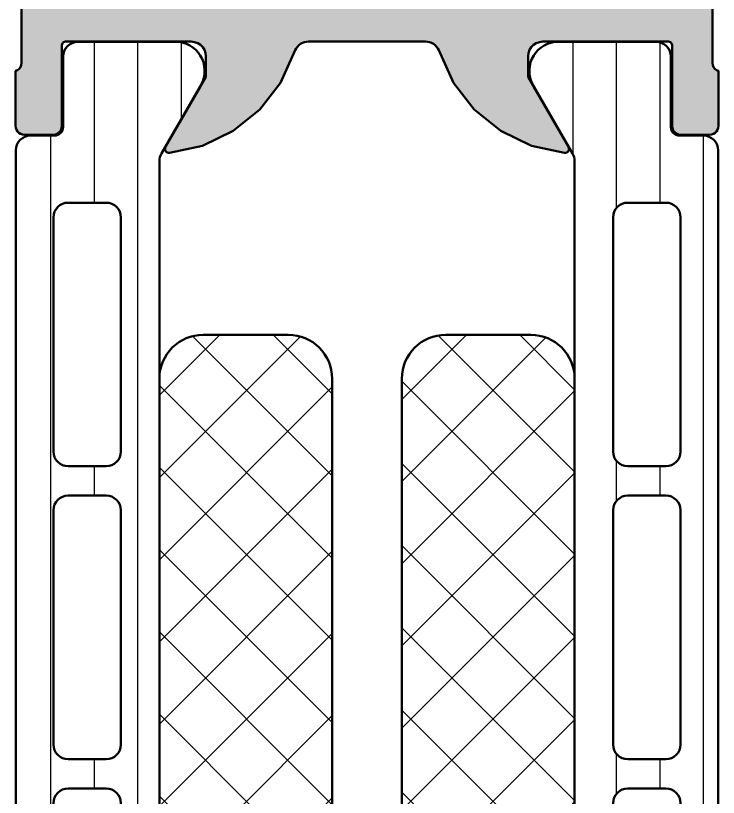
# Model space of a CAD drawing. Extents: x 0 to 84, y 0.1 to 89.9.
# Drawn here: x 30 to 54, y 26.79 to 53.49 of the extents above; entities that cross this region are included whole.
import ezdxf

# ---------------------------------------------------------------- set-up
doc = ezdxf.new("R2010")
doc.units = 0
for name, color, linetype, lineweight in [('0S-Alu contour', 7, 'Continuous', 50), ('0S-Alu hatch', 252, 'Continuous', 25), ('0S-Plastic contour', 254, 'Continuous', 50), ('0S-Plastic hatch', 253, 'Continuous', 25), ('0S-PT contour', 91, 'Continuous', 50), ('0S-PT hatch', 103, 'Continuous', 25)]:
    doc.layers.add(name, color=color, linetype=linetype, lineweight=lineweight)
pattern_1 = [(90, (0, 0), (-1.4859, 0), [])]
pattern_2 = [(135, (0, 0), (-1.403165018917055, -1.403165018917055), []), (225, (0, 0), (1.403165018917055, -1.403165018917055), [])]

# ---------------------------------------------------------------- blocks, each defined once
blk = doc.blocks.new('430150__630371EA_F6FB_48AD_B1C3_2FB267470FD0_')
at = {"layer": '0S-Alu hatch'}
h = blk.add_hatch(color=256, dxfattribs=at)
edge = h.paths.add_edge_path()
edge.add_line((29.99999537859412, 89.89996654209757), (29.99999537859412, 86.49996654677956))
edge.add_line((29.99999537859412, 86.49996654677956), (31.09999537859403, 85.39996654677965))
edge.add_line((31.09999537859403, 85.39996654677965), (31.69999537859394, 85.39996654677965))
edge.add_line((31.69999537859394, 85.39996654677965), (31.69999537859394, 86.89996654677965))
edge.add_ellipse((32.69999537859393, 86.89996654677967), major_axis=(-0.9999999999999857, 0), ratio=1, start_angle=269.9999999999992, end_angle=360, ccw=False)
edge.add_line((32.69999537859394, 87.89996654677965), (33.99999537859367, 87.89996654677965))
edge.add_ellipse((33.9999953785939, 86.89996654677942), major_axis=(-1.000000000000227, 0), ratio=1, start_angle=180, end_angle=270.000000000013, ccw=False)
edge.add_line((34.99999537859412, 86.89996654677942), (34.99999537859412, 80.89996654677967))
edge.add_ellipse((34.47499537859414, 80.39996654677965), major_axis=(-0.7249999999999835, 0), ratio=1, start_angle=136.3971810272953, end_angle=223.6028189727049, ccw=False)
edge.add_line((34.99999537859412, 79.89996654677965), (34.99999537859412, 72.89996654677965))
edge.add_ellipse((33.99999537859414, 72.89996654677962), major_axis=(-0.9999999999999857, 0), ratio=1, start_angle=89.9999999999992, end_angle=180, ccw=False)
edge.add_line((33.99999537859412, 71.89996654677965), (32.69999537859394, 71.8999665467792))
edge.add_ellipse((32.69999537859414, 72.8999665467794), major_axis=(-1.000000000000198, 0), ratio=1, start_angle=0, end_angle=89.99999999998857, ccw=False)
edge.add_line((31.69999537859394, 72.8999665467794), (31.69999537859394, 75.39996654677965))
edge.add_line((31.69999537859394, 75.39996654677965), (31.19999537859394, 75.39996654677965))
edge.add_arc((31.19999537859396, 74.39996654677964), 1.000000000000014, 90.00000000000081, 180)
edge.add_line((30.19999537859394, 74.39996654677964), (30.19999179956062, 51.87352833056126))
edge.add_line((30.19999179956062, 51.87352833056126), (30.19201551743481, 51.80140653053726))
edge.add_line((30.19201551743481, 51.80140653053726), (30.1657062947579, 51.73378257090038))
edge.add_line((30.1657062947579, 51.73378257090038), (30.12284464091001, 51.67523298725871))
edge.add_line((30.12284464091001, 51.67523298725871), (30.06633127165038, 51.62972019554157))
edge.add_line((30.06633127165038, 51.62972019554157), (29.99999079956069, 51.6003243305598))
edge.add_line((29.99999079956069, 51.6003243305598), (29.99999079956069, 49.72031333055187))
edge.add_line((29.99999079956069, 49.72031333055187), (30.00751242590604, 49.6535570503646))
edge.add_line((30.00751242590604, 49.6535570503646), (30.02970013918957, 49.59014820881531))
edge.add_line((30.02970013918957, 49.59014820881531), (30.06544135482001, 49.53326638999268))
edge.add_line((30.06544135482001, 49.53326638999268), (30.11294385900328, 49.48576388581009))
edge.add_line((30.11294385900328, 49.48576388581009), (30.1698256778248, 49.45002267018054))
edge.add_line((30.1698256778248, 49.45002267018054), (30.23323451937538, 49.42783495689615))
edge.add_line((30.23323451937538, 49.42783495689615), (30.29999079956189, 49.4203133305508))
edge.add_line((30.29999079956189, 49.4203133305508), (31.27996511860488, 49.42031333055124))
edge.add_line((31.27996511860488, 49.42031333055124), (31.35761083213353, 49.43053558266398))
edge.add_line((31.35761083213353, 49.43053558266398), (31.42996511860337, 49.4605057094153))
edge.add_line((31.42996511860337, 49.4605057094153), (31.49209715295912, 49.50818129619495))
edge.add_line((31.49209715295912, 49.50818129619495), (31.5397727397385, 49.57031333055065))
edge.add_line((31.5397727397385, 49.57031333055065), (31.56974286648984, 49.64266761702114))
edge.add_line((31.56974286648984, 49.64266761702114), (31.57996511860347, 49.72031333055189))
edge.add_line((31.57996511860347, 49.72031333055189), (31.57996511860347, 52.48031133055143))
edge.add_line((31.57996511860347, 52.48031133055143), (31.58405480474744, 52.51136786317498))
edge.add_line((31.58405480474744, 52.51136786317498), (31.5960424201503, 52.54030798806057))
edge.add_line((31.5960424201503, 52.54030798806057), (31.61511118733279, 52.56515986665167))
edge.add_line((31.61511118733279, 52.56515986665167), (31.63996185377143, 52.58423021350186))
edge.add_line((31.63996185377143, 52.58423021350186), (31.66890121660709, 52.5962196684544))
edge.add_line((31.66890121660709, 52.5962196684544), (31.69995748920984, 52.60031132869368))
edge.add_line((31.69995748920984, 52.60031132869368), (35.99997554211066, 52.60031133055085))
edge.add_line((35.99997554211066, 52.60031133055085), (36.1112391192969, 52.58778095399099))
edge.add_line((36.1112391192969, 52.58778095399099), (36.21692425097946, 52.55080465230534))
edge.add_line((36.21692425097946, 52.55080465230534), (36.31173072560499, 52.49123682278185))
edge.add_line((36.31173072560499, 52.49123682278185), (36.39090390679235, 52.41206484967263))
edge.add_line((36.39090390679235, 52.41206484967263), (36.45047318294087, 52.31725928399271))
edge.add_line((36.45047318294087, 52.31725928399271), (36.4874510972511, 52.21157471653564))
edge.add_line((36.4874510972511, 52.21157471653564), (36.49998317155791, 52.10031133056176))
edge.add_line((36.49998317155791, 52.10031133056176), (36.4999831715586, 51.40031438230798))
edge.add_line((36.4999831715586, 51.40031438230798), (35.11173854265212, 48.99578862547342))
edge.add_line((35.11173854265212, 48.99578862547342), (35.10140937816641, 48.96108942167742))
edge.add_line((35.10140937816641, 48.96108942167742), (35.1003884582492, 48.92489986371526))
edge.add_line((35.1003884582492, 48.92489986371526), (35.10874499918782, 48.88967352972245))
edge.add_line((35.10874499918782, 48.88967352972245), (35.12591244456916, 48.85779869322153))
edge.add_line((35.12591244456916, 48.85779869322153), (35.15072687664724, 48.83143640304057))
edge.add_line((35.15072687664724, 48.83143640304057), (35.18150592759684, 48.81237396862785))
edge.add_line((35.18150592759684, 48.81237396862785), (35.21616284060292, 48.80190378411665))
edge.add_line((35.21616284060292, 48.80190378411665), (35.25234794773401, 48.80073570663749))
edge.add_line((35.25234794773401, 48.80073570663749), (36.3859194216295, 49.04777011143082))
edge.add_line((36.3859194216295, 49.04777011143082), (37.4320412779564, 49.54940677805129))
edge.add_line((37.4320412779564, 49.54940677805129), (38.33438988565286, 50.27863738202253))
edge.add_line((38.33438988565286, 50.27863738202253), (39.04438242450805, 51.19619984766256))
edge.add_line((39.04438242450805, 51.19619984766256), (39.54840149578887, 52.3069236790598))
edge.add_ellipse((40.0037167360062, 52.10031285643466), major_axis=(-0.5000000000000082, 0), ratio=1, start_angle=270.00000000000733, end_angle=335.59262516111136, ccw=False)
edge.add_line((40.00371673600613, 52.60031285643467), (43.99627469646264, 52.60031285643512))
edge.add_ellipse((43.99627469646269, 52.10031285643513), major_axis=(-0.4999999999999929, 0), ratio=1, start_angle=204.4073748383664, end_angle=270.0000000000057, ccw=False)
edge.add_line((44.45158993668189, 52.30692367905611), (44.95560900794862, 51.19619984766298))
edge.add_line((44.95560900794862, 51.19619984766298), (45.6656015468027, 50.2786373820239))
edge.add_line((45.6656015468027, 50.2786373820239), (46.5679501545005, 49.54940677805199))
edge.add_line((46.5679501545005, 49.54940677805199), (47.61407201082649, 49.04777011143173))
edge.add_line((47.61407201082649, 49.04777011143173), (48.74764348472282, 48.80073570663793))
edge.add_line((48.74764348472282, 48.80073570663793), (48.78382859185265, 48.80190378411758))
edge.add_line((48.78382859185265, 48.80190378411758), (48.81848550486143, 48.81237396862922))
edge.add_line((48.81848550486143, 48.81237396862922), (48.84926455580945, 48.83143640304056))
edge.add_line((48.84926455580945, 48.83143640304056), (48.87407898788795, 48.85779869322171))
edge.add_line((48.87407898788795, 48.85779869322171), (48.89124643326863, 48.88967352972401))
edge.add_line((48.89124643326863, 48.88967352972401), (48.89960297420725, 48.92489986371704))
edge.add_line((48.89960297420725, 48.92489986371704), (48.89858205429096, 48.96108942167833))
edge.add_line((48.89858205429096, 48.96108942167833), (48.88825288980547, 48.99578862547182))
edge.add_line((48.88825288980547, 48.99578862547182), (47.50000826089854, 51.40031438230799))
edge.add_line((47.50000826089854, 51.40031438230799), (47.50000826089899, 52.10031133056292))
edge.add_line((47.50000826089899, 52.10031133056292), (47.51254033520649, 52.21157471653608))
edge.add_line((47.51254033520649, 52.21157471653608), (47.54951824951651, 52.31725928399539))
edge.add_line((47.54951824951651, 52.31725928399539), (47.60908752566479, 52.41206484967443))
edge.add_line((47.60908752566479, 52.41206484967443), (47.68826070685098, 52.49123682278181))
edge.add_line((47.68826070685098, 52.49123682278181), (47.78306718147678, 52.55080465230582))
edge.add_line((47.78306718147678, 52.55080465230582), (47.88875231316019, 52.58778095399097))
edge.add_line((47.88875231316019, 52.58778095399097), (48.00001589034741, 52.60031133055131))
edge.add_line((48.00001589034741, 52.60031133055131), (52.3000339432483, 52.60031132869458))
edge.add_line((52.3000339432483, 52.60031132869458), (52.33109021584801, 52.59621966845575))
edge.add_line((52.33109021584801, 52.59621966845575), (52.36002957868478, 52.58423021350255))
edge.add_line((52.36002957868478, 52.58423021350255), (52.38488024512388, 52.56515986665352))
edge.add_line((52.38488024512388, 52.56515986665352), (52.40394901230592, 52.54030798806104))
edge.add_line((52.40394901230592, 52.54030798806104), (52.41593662770924, 52.51136786317633))
edge.add_line((52.41593662770924, 52.51136786317633), (52.42002631385344, 52.4803113305489))
edge.add_line((52.42002631385344, 52.4803113305489), (52.42002631385344, 49.72031333055167))
edge.add_line((52.42002631385344, 49.72031333055167), (52.43024856596639, 49.64266761702024))
edge.add_line((52.43024856596639, 49.64266761702024), (52.46021869271771, 49.57031333055157))
edge.add_line((52.46021869271771, 49.57031333055157), (52.50789427949737, 49.50818129619604))
edge.add_line((52.50789427949737, 49.50818129619604), (52.57002631385424, 49.46050570941595))
edge.add_line((52.57002631385424, 49.46050570941595), (52.64238060032197, 49.43053558266488))
edge.add_line((52.64238060032197, 49.43053558266488), (52.72002631385295, 49.4203133305517))
edge.add_line((52.72002631385295, 49.4203133305517), (53.7000006328982, 49.42031333055169))
edge.add_line((53.7000006328982, 49.42031333055169), (53.76675691308333, 49.42783495689704))
edge.add_line((53.76675691308333, 49.42783495689704), (53.83016575463148, 49.45002267018104))
edge.add_line((53.83016575463148, 49.45002267018104), (53.88704757345454, 49.48576388581146))
edge.add_line((53.88704757345454, 49.48576388581146), (53.93455007763576, 49.53326638999312))
edge.add_line((53.93455007763576, 49.53326638999312), (53.97029129326712, 49.59014820881646))
edge.add_line((53.97029129326712, 49.59014820881646), (53.99247900655041, 49.65355705036365))
edge.add_line((53.99247900655041, 49.65355705036365), (54.00000063289621, 49.72031333055215))
edge.add_line((54.00000063289621, 49.72031333055215), (54.00000063289621, 51.60032433056025))
edge.add_line((54.00000063289621, 51.60032433056025), (53.93366016080653, 51.62972019554249))
edge.add_line((53.93366016080653, 51.62972019554249), (53.87714679154623, 51.67523298725826))
edge.add_line((53.87714679154623, 51.67523298725826), (53.83428513769923, 51.7337825708997))
edge.add_line((53.83428513769923, 51.7337825708997), (53.8079759150221, 51.80140653053772))
edge.add_line((53.8079759150221, 51.80140653053772), (53.79999963289629, 51.873528330559))
edge.add_line((53.79999963289629, 51.873528330559), (53.79999605385933, 74.39996654677965))
edge.add_arc((52.79999605385945, 74.39996654677977), 0.9999999999998863, 0, 89.99999999999349)
edge.add_line((52.79999605385956, 75.39996654677965), (52.29999605385955, 75.39996654677965))
edge.add_line((52.29999605385955, 75.39996654677965), (52.29999605385955, 72.89996654677944))
edge.add_ellipse((51.29999605385966, 72.89996654677952), major_axis=(-0.9999999999998934, 0), ratio=1, start_angle=89.99999999999392, end_angle=180, ccw=False)
edge.add_line((51.29999605385956, 71.89996654677964), (49.9999960538596, 71.89996654677965))
edge.add_ellipse((49.99999605385962, 72.89996654677967), major_axis=(-1.000000000000014, 0), ratio=1, start_angle=0, end_angle=89.9999999999992, ccw=False)
edge.add_line((48.99999605385961, 72.89996654677967), (48.99999605385961, 79.89996654677965))
edge.add_ellipse((49.52499605385958, 80.39996654677965), major_axis=(-0.7249999999999835, 0), ratio=1, start_angle=-43.60281897270488, end_angle=43.602818972704824, ccw=False)
edge.add_line((48.99999605385961, 80.89996654677967), (48.99999605385961, 86.89996654677965))
edge.add_ellipse((49.9999960538596, 86.89996654677965), major_axis=(-1, 0), ratio=1, start_angle=270, end_angle=360, ccw=False)
edge.add_line((49.9999960538596, 87.89996654677965), (51.29999605385956, 87.89996654677965))
edge.add_ellipse((51.29999605385958, 86.89996654677967), major_axis=(-0.9999999999999857, 0), ratio=1, start_angle=180, end_angle=270.0000000000008, ccw=False)
edge.add_line((52.29999605385955, 86.89996654677967), (52.29999605385955, 85.39996654677965))
edge.add_line((52.29999605385955, 85.39996654677965), (52.89999605385969, 85.39996654677965))
edge.add_line((52.89999605385969, 85.39996654677965), (53.99999605385961, 86.49996654677955))
edge.add_line((53.99999605385961, 86.49996654677955), (53.99998936261681, 89.9000334579024))
edge.add_line((53.99998936261681, 89.9000334579024), (29.99999537859412, 89.89996654209757))
edge = h.paths.add_edge_path()
edge.add_line((36.69999080096022, 71.69996196914292), (36.69999080095727, 87.39996959853728))
edge.add_ellipse((37.19999080095745, 87.39996959853733), major_axis=(-0.5000000000001849, 0), ratio=1, start_angle=269.9999999999951, end_angle=360, ccw=False)
edge.add_line((37.1999908009575, 87.8999695985375), (46.80000063149623, 87.8999695985373))
edge.add_ellipse((46.80000063149624, 87.3999695985373), major_axis=(-0.4999999999999858, 0), ratio=1, start_angle=180, end_angle=270.00000000000165, ccw=False)
edge.add_line((47.30000063149623, 87.39996959853728), (47.30000063149623, 71.69996196914282))
edge.add_arc((48.80000063149612, 71.69996196914282), 1.499999999999886, 180, 269.9999999999956)
edge.add_line((48.800000631496, 70.19996196914293), (51.50000062777485, 70.19996196914293))
edge.add_ellipse((51.50000062777486, 69.69996196914293), major_axis=(-0.4999999999999858, 0), ratio=1, start_angle=180, end_angle=270.00000000000165, ccw=False)
edge.add_line((52.00000062777485, 69.69996196923343), (52.00000063138439, 55.10133024601053))
edge.add_ellipse((51.50000063138432, 55.10133024601054), major_axis=(-0.500000000000071, 0), ratio=1, start_angle=90.00200304467381, end_angle=180, ccw=False)
edge.add_line((51.50001811124663, 54.60133024631602), (32.49999633826588, 54.60032510886126))
edge.add_ellipse((32.49997854910644, 55.10031285669765), major_axis=(-0.4999877481528548, 0), ratio=1, start_angle=0, end_angle=90.00203853746649, ccw=False)
edge.add_line((31.99999080095358, 55.10031285678801), (31.9999908046791, 69.69996196912481))
edge.add_ellipse((32.4999908046972, 69.69996196912481), major_axis=(-0.5000000000181047, 0), ratio=1, start_angle=270.00000000001626, end_angle=360, ccw=False)
edge.add_line((32.49999080469706, 70.19996196914293), (35.19999080096023, 70.19996196914293))
edge.add_arc((35.19999080096037, 71.69996196914279), 1.499999999999857, 269.9999999999945, 360)
at = {"layer": '0S-Alu contour', "color": 7}
for points in [[(52.29999605385955, 86.89996654677967), (52.29999605385955, 85.39996654677965), (52.89999605385969, 85.39996654677965), (53.99999605385961, 86.49996654677955), (53.99998936261681, 89.9000334579024), (29.99999537859412, 89.89996654209757)], [(29.99999537859412, 89.89996654209757), (29.99999537859412, 86.49996654677956), (31.09999537859403, 85.39996654677965), (31.69999537859394, 85.39996654677965), (31.69999537859394, 86.89996654677965)], [(32.69999537859394, 87.89996654677965), (33.99999537859367, 87.89996654677965)], [(37.1999908009575, 87.8999695985375), (46.80000063149623, 87.8999695985373)], [(49.9999960538596, 87.89996654677965), (51.29999605385956, 87.89996654677965)], [(36.69999080096022, 71.69996196914292), (36.69999080095727, 87.39996959853728)], [(47.30000063149623, 87.39996959853728), (47.30000063149623, 71.69996196914282)], [(34.99999537859412, 86.89996654677942), (34.99999537859412, 80.89996654677967)], [(48.99999605385961, 80.89996654677967), (48.99999605385961, 86.89996654677965)], [(34.99999537859412, 79.89996654677965), (34.99999537859412, 72.89996654677965)], [(48.99999605385961, 72.89996654677967), (48.99999605385961, 79.89996654677965)], [(31.69999537859394, 72.8999665467794), (31.69999537859394, 75.39996654677965), (31.19999537859394, 75.39996654677965)], [(52.79999605385956, 75.39996654677965), (52.29999605385955, 75.39996654677965), (52.29999605385955, 72.89996654677944)], [(30.19999537859394, 74.39996654677964), (30.19999179956062, 51.87352833056126), (30.19201551743481, 51.80140653053726), (30.1657062947579, 51.73378257090038), (30.12284464091001, 51.67523298725871), (30.06633127165038, 51.62972019554157), (29.99999079956069, 51.6003243305598), (29.99999079956069, 49.72031333055187), (30.00751242590604, 49.6535570503646), (30.02970013918957, 49.59014820881531), (30.06544135482001, 49.53326638999268), (30.11294385900328, 49.48576388581009), (30.1698256778248, 49.45002267018054), (30.23323451937538, 49.42783495689615), (30.29999079956189, 49.4203133305508), (31.27996511860488, 49.42031333055124), (31.35761083213353, 49.43053558266398), (31.42996511860337, 49.4605057094153), (31.49209715295912, 49.50818129619495), (31.5397727397385, 49.57031333055065), (31.56974286648984, 49.64266761702114), (31.57996511860347, 49.72031333055189), (31.57996511860347, 52.48031133055143), (31.58405480474744, 52.51136786317498), (31.5960424201503, 52.54030798806057), (31.61511118733279, 52.56515986665167), (31.63996185377143, 52.58423021350186), (31.66890121660709, 52.5962196684544), (31.69995748920984, 52.60031132869368), (35.99997554211066, 52.60031133055085), (36.1112391192969, 52.58778095399099), (36.21692425097946, 52.55080465230534), (36.31173072560499, 52.49123682278185), (36.39090390679235, 52.41206484967263), (36.45047318294087, 52.31725928399271), (36.4874510972511, 52.21157471653564), (36.49998317155791, 52.10031133056176), (36.4999831715586, 51.40031438230798), (35.11173854265212, 48.99578862547342), (35.10140937816641, 48.96108942167742), (35.1003884582492, 48.92489986371526), (35.10874499918782, 48.88967352972245), (35.12591244456916, 48.85779869322153), (35.15072687664724, 48.83143640304057), (35.18150592759684, 48.81237396862785), (35.21616284060292, 48.80190378411665), (35.25234794773401, 48.80073570663749), (36.3859194216295, 49.04777011143082), (37.4320412779564, 49.54940677805129), (38.33438988565286, 50.27863738202253), (39.04438242450805, 51.19619984766256), (39.54840149578887, 52.3069236790598)], [(44.45158993668189, 52.30692367905611), (44.95560900794862, 51.19619984766298), (45.6656015468027, 50.2786373820239), (46.5679501545005, 49.54940677805199), (47.61407201082649, 49.04777011143173), (48.74764348472282, 48.80073570663793), (48.78382859185265, 48.80190378411758), (48.81848550486143, 48.81237396862922), (48.84926455580945, 48.83143640304056), (48.87407898788795, 48.85779869322171), (48.89124643326863, 48.88967352972401), (48.89960297420725, 48.92489986371704), (48.89858205429096, 48.96108942167833), (48.88825288980547, 48.99578862547182), (47.50000826089854, 51.40031438230799), (47.50000826089899, 52.10031133056292), (47.51254033520649, 52.21157471653608), (47.54951824951651, 52.31725928399539), (47.60908752566479, 52.41206484967443), (47.68826070685098, 52.49123682278181), (47.78306718147678, 52.55080465230582), (47.88875231316019, 52.58778095399097), (48.00001589034741, 52.60031133055131), (52.3000339432483, 52.60031132869458), (52.33109021584801, 52.59621966845575), (52.36002957868478, 52.58423021350255), (52.38488024512388, 52.56515986665352), (52.40394901230592, 52.54030798806104), (52.41593662770924, 52.51136786317633), (52.42002631385344, 52.4803113305489), (52.42002631385344, 49.72031333055167), (52.43024856596639, 49.64266761702024), (52.46021869271771, 49.57031333055157), (52.50789427949737, 49.50818129619604), (52.57002631385424, 49.46050570941595), (52.64238060032197, 49.43053558266488), (52.72002631385295, 49.4203133305517), (53.7000006328982, 49.42031333055169), (53.76675691308333, 49.42783495689704), (53.83016575463148, 49.45002267018104), (53.88704757345454, 49.48576388581146), (53.93455007763576, 49.53326638999312), (53.97029129326712, 49.59014820881646), (53.99247900655041, 49.65355705036365), (54.00000063289621, 49.72031333055215), (54.00000063289621, 51.60032433056025), (53.93366016080653, 51.62972019554249), (53.87714679154623, 51.67523298725826), (53.83428513769923, 51.7337825708997), (53.8079759150221, 51.80140653053772), (53.79999963289629, 51.873528330559), (53.79999605385933, 74.39996654677965)], [(33.99999537859412, 71.89996654677965), (32.69999537859394, 71.8999665467792)], [(51.29999605385956, 71.89996654677964), (49.9999960538596, 71.89996654677965)], [(32.49999080469706, 70.19996196914293), (35.19999080096023, 70.19996196914293)], [(48.800000631496, 70.19996196914293), (51.50000062777485, 70.19996196914293)], [(31.99999080095358, 55.10031285678801), (31.9999908046791, 69.69996196912481)], [(52.00000062777485, 69.69996196923343), (52.00000063138439, 55.10133024601053)], [(51.50001811124663, 54.60133024631602), (32.49999633826588, 54.60032510886126)], [(40.00371673600613, 52.60031285643467), (43.99627469646264, 52.60031285643512)]]:
    blk.add_lwpolyline(points, dxfattribs=at)
at = {"layer": '0S-Alu contour', "color": 7, "extrusion": (0, 0, -1)}
for centre, radius, start, end in [((-32.69999537859393, 86.89996654677967), 0.9999999999999857, 0, 90.00000000000081), ((-33.9999953785939, 86.89996654677942), 1.000000000000227, 89.99999999998697, 180), ((-37.19999080095745, 87.39996959853733), 0.5000000000001849, 0, 90.00000000000487), ((-46.80000063149624, 87.3999695985373), 0.4999999999999858, 89.99999999999837, 180), ((-49.9999960538596, 86.89996654677965), 1, 0, 90), ((-51.29999605385958, 86.89996654677967), 0.9999999999999857, 89.9999999999992, 180), ((-34.47499537859414, 80.39996654677965), 0.7249999999999835, 136.3971810272951, 223.6028189727048), ((-49.52499605385958, 80.39996654677965), 0.7249999999999835, 316.3971810272952, 43.60281897270485), ((-32.69999537859414, 72.8999665467794), 1.000000000000198, 270.0000000000114, 0), ((-33.99999537859414, 72.89996654677962), 0.9999999999999857, 180, 270.0000000000008), ((-49.99999605385962, 72.89996654677967), 1.000000000000014, 270.0000000000008, 0), ((-51.29999605385966, 72.89996654677952), 0.9999999999998934, 180, 270.0000000000061), ((-32.4999908046972, 69.69996196912481), 0.5000000000181047, 0, 89.99999999998371), ((-51.50000062777486, 69.69996196914293), 0.4999999999999858, 89.99999999999837, 180), ((-32.49997854910644, 55.10031285669765), 0.4999877481528548, 269.9979614625335, 0), ((-51.50000063138432, 55.10133024601054), 0.500000000000071, 180, 269.9979969553262), ((-40.0037167360062, 52.10031285643466), 0.5000000000000082, 24.40737483888866, 89.99999999999265), ((-43.99627469646269, 52.10031285643513), 0.4999999999999929, 89.99999999999429, 155.5926251616336)]:
    blk.add_arc(centre, radius, start, end, dxfattribs=at)
at = {"layer": '0S-Alu contour', "color": 7}
for centre, radius, start, end in [((31.19999537859396, 74.39996654677964), 1.000000000000014, 90.00000000000081, 180), ((52.79999605385945, 74.39996654677977), 0.9999999999998863, 0, 89.99999999999349), ((35.19999080096037, 71.69996196914279), 1.499999999999857, 269.9999999999945, 0), ((48.80000063149612, 71.69996196914282), 1.499999999999886, 180, 269.9999999999956)]:
    blk.add_arc(centre, radius, start, end, dxfattribs=at)
blk = doc.blocks.new('284165__92E3881B_189C_475A_B2E0_9C33F29B4FAB___D5067CBF_3306_4461_8575_527F6BF9D599_')
at = {"layer": '0S-Plastic hatch'}
h = blk.add_hatch(dxfattribs=at)
h.set_pattern_fill('ANSI31', color=256, scale=0.4680000000000001, angle=45, style=0)
h.set_pattern_definition(pattern_1)
edge = h.paths.add_edge_path()
edge.add_arc((52.68193426438741, 15.50999699999997), 0.3000000000000256, 90.00000000000273, 180)
edge.add_line((52.38193426438738, 15.50999699999997), (52.38226621478441, 13.10999861706365))
edge.add_ellipse((51.88227023734583, 13.10999597743853), major_axis=(-0.4999959774455406, 0), ratio=1, start_angle=89.99969751881332, end_angle=180.0003024817733, ccw=False)
edge.add_line((51.88226759772075, 12.60999999999996), (48.40572609962123, 12.60999999999999))
edge.add_ellipse((48.54803674861257, 13.59981807472284), major_axis=(-0.9999960709244792, 0), ratio=1, start_angle=-32.72701609984091, end_angle=81.81839194810101, ccw=False)
edge.add_line((47.70678409962122, 14.140453), (49.02525381410788, 16.42410984675018))
edge.add_arc((48.59224109736915, 16.67410982105026), 0.5000000000074972, 330.0000034010818, 359.9999400896623)
edge.add_line((49.09224109737637, 16.67410929823394), (49.08767175496319, 48.52589070171881))
edge.add_arc((48.58767175511578, 48.52589017898704), 0.4999999998476842, 5.98981694121e-05, 29.99999660442364)
edge.add_line((49.02068447169209, 48.77589015324883), (47.70221475720723, 51.05954699999998))
edge.add_ellipse((48.54346740619856, 51.60018192527715), major_axis=(-0.9999960709244756, 0), ratio=1, start_angle=-81.8183919480968, end_angle=32.727016099841705, ccw=False)
edge.add_line((48.40115675720715, 52.59), (51.87769825530669, 52.59000000000001))
edge.add_ellipse((51.87770089493177, 52.09000402256143), major_axis=(-0.4999959774455478, 0), ratio=1, start_angle=179.9996975182268, end_angle=270.0003024811883, ccw=False)
edge.add_line((52.37769687237036, 52.09000138293124), (52.37736492197334, 49.69000300000001))
edge.add_arc((52.67736492197331, 49.69000299999998), 0.2999999999999687, 180, 270.0000000000027)
edge.add_line((52.67736492197332, 49.39000300000001), (53.49228092601176, 49.390003))
edge.add_ellipse((53.49228092601169, 48.89000299999999), major_axis=(-0.5000000000000214, 0), ratio=1, start_angle=179.9999730553583, end_angle=269.99999999999187, ccw=False)
edge.add_line((53.99228092601166, 48.89000276486363), (53.9922655977206, 16.30999676475924))
edge.add_ellipse((53.49226559772066, 16.309997), major_axis=(-0.4999999999999985, 0), ratio=1, start_angle=90, end_angle=179.9999730418353, ccw=False)
edge.add_line((53.49226559772066, 15.809997), (52.68193426438739, 15.809997))
edge = h.paths.add_edge_path()
edge.add_line((50.40664795338361, 46.60056344125303), (50.40664795338361, 38.60058175214913))
edge.add_arc((50.90664431402691, 38.60057811279245), 0.4999963606565464, 179.9995829571354, 270.0004170425935)
edge.add_line((50.90664795338361, 38.10058175214915), (52.2066420596515, 38.10058175214914))
edge.add_arc((52.20665863244832, 38.6005817539621), 0.5000000020876145, 269.9981008973821, 360)
edge.add_line((52.70665863453594, 38.6005817539621), (52.70665863453595, 46.60059395883116))
edge.add_arc((52.20667389332509, 46.60059395883638), 0.4999847412108665, 0, 90.00000000000487)
edge.add_line((52.20667389332504, 47.10057870004724), (50.90666321217264, 47.10057870004727))
edge.add_arc((50.90666321217268, 46.60056344125819), 0.500015258789091, 90.00000000000406, 180)
edge = h.paths.add_edge_path()
edge.add_line((52.70665863453595, 28.5968748673158), (52.70665863453595, 36.60058175214394))
edge.add_arc((52.206658634536, 36.60058175214917), 0.4999999999999574, 0, 90.00000000000487)
edge.add_line((52.20665863453596, 37.10058175214913), (50.90664795338361, 37.10058175214913))
edge.add_arc((50.90664795338359, 36.60058175214915), 0.4999999999999858, 89.99999999999837, 180)
edge.add_line((50.40664795338361, 36.60058175214395), (50.40664795338361, 28.59687486732102))
edge.add_arc((50.90664795338362, 28.59687486732102), 0.5000000000000071, 180, 269.9999999988071)
edge.add_line((50.90664795337321, 28.09687486732101), (52.20665863452556, 28.09687486732102))
edge.add_arc((52.20665863453596, 28.59687486732102), 0.5, 269.999999998808, 360)
edge = h.paths.add_edge_path()
edge.add_line((52.70665863454635, 18.59687791942814), (52.70665863454635, 26.59687486731581))
edge.add_arc((52.20665863238902, 26.59687486543834), 0.5000000021573427, 0, 90.00189908949318)
edge.add_line((52.20664205970672, 27.09687486732102), (50.90664795339399, 27.09687486732102))
edge.add_arc((50.90664431403729, 26.59687850667774), 0.499996360656518, 89.99958295740652, 180.0004170428646)
edge.add_line((50.40664795339401, 26.59687486732099), (50.40664795339403, 18.59687791943574))
edge.add_arc((50.90664431403742, 18.59687428007667), 0.4999963606566317, 179.9995829571354, 270.0004170425813)
edge.add_line((50.90664795339401, 18.09687791943328), (52.2066420596619, 18.09687791943327))
edge.add_arc((52.20665863245873, 18.59687792124624), 0.5000000020876322, 269.9981008973821, 360)
at = {"layer": '0S-Alu contour', "color": 7}
for points in [[(52.20667389332504, 47.10057870004724), (50.90666321217264, 47.10057870004727)], [(50.40664795338361, 46.60056344125303), (50.40664795338361, 38.60058175214913)], [(52.70665863453594, 38.6005817539621), (52.70665863453595, 46.60059395883116)], [(50.90664795338361, 38.10058175214915), (52.2066420596515, 38.10058175214914)], [(52.20665863453596, 37.10058175214913), (50.90664795338361, 37.10058175214913)], [(50.40664795338361, 36.60058175214395), (50.40664795338361, 28.59687486732102)], [(52.70665863453595, 28.5968748673158), (52.70665863453595, 36.60058175214394)], [(50.90664795337321, 28.09687486732101), (52.20665863452556, 28.09687486732102)], [(52.20664205970672, 27.09687486732102), (50.90664795339399, 27.09687486732102)], [(50.40664795339401, 26.59687486732099), (50.40664795339403, 18.59687791943574)], [(52.70665863454635, 18.59687791942814), (52.70665863454635, 26.59687486731581)], [(50.90664795339401, 18.09687791943328), (52.2066420596619, 18.09687791943327)]]:
    blk.add_lwpolyline(points, dxfattribs=at)
for centre, radius, start, end in [((50.90666321217268, 46.60056344125819), 0.500015258789091, 90.00000000000406, 180), ((52.20667389332509, 46.60059395883638), 0.4999847412108665, 0, 90.00000000000487), ((50.90664431402691, 38.60057811279245), 0.4999963606565464, 179.9995829571354, 270.0004170425935), ((52.20665863244832, 38.6005817539621), 0.5000000020876145, 269.9981008973821, 0), ((50.90664795338359, 36.60058175214915), 0.4999999999999858, 89.99999999999837, 180), ((52.206658634536, 36.60058175214917), 0.4999999999999574, 0, 90.00000000000487), ((50.90664795338362, 28.59687486732102), 0.5000000000000071, 180, 269.9999999988071), ((52.20665863453596, 28.59687486732102), 0.5, 269.999999998808, 0), ((50.90664431403729, 26.59687850667774), 0.499996360656518, 89.99958295740652, 180.0004170428646), ((52.20665863238902, 26.59687486543834), 0.5000000021573427, 0, 90.00189908949318), ((50.90664431403742, 18.59687428007667), 0.4999963606566317, 179.9995829571354, 270.0004170425813), ((52.20665863245873, 18.59687792124624), 0.5000000020876322, 269.9981008973821, 0)]:
    blk.add_arc(centre, radius, start, end, dxfattribs=at)
at = {"layer": '0S-Plastic contour', "color": 7}
for points in [[(48.40115675720715, 52.59), (51.87769825530669, 52.59000000000001)], [(52.37769687237036, 52.09000138293124), (52.37736492197334, 49.69000300000001)], [(49.02068447169209, 48.77589015324883), (47.70221475720723, 51.05954699999998)], [(52.67736492197332, 49.39000300000001), (53.49228092601176, 49.390003)], [(53.99228092601166, 48.89000276486363), (53.9922655977206, 16.30999676475924)], [(49.09224109737637, 16.67410929823394), (49.08767175496319, 48.52589070171881)], [(47.70678409962122, 14.140453), (49.02525381410788, 16.42410984675018)], [(53.49226559772066, 15.809997), (52.68193426438739, 15.809997)], [(52.38193426438738, 15.50999699999997), (52.38226621478441, 13.10999861706365)], [(51.88226759772075, 12.60999999999996), (48.40572609962123, 12.60999999999999)]]:
    blk.add_lwpolyline(points, dxfattribs=at)
at = {"layer": '0S-Plastic contour', "color": 7, "extrusion": (0, 0, -1)}
for centre, radius, start, end in [((-48.54346740619856, 51.60018192527715), 0.9999960709244756, 327.2729839001583, 81.81839194809687), ((-51.87770089493177, 52.09000402256143), 0.4999959774455478, 89.99969751881169, 180.0003024817733), ((-53.49228092601169, 48.89000299999999), 0.5000000000000214, 90.00000000000813, 180.0000269446418), ((-53.49226559772066, 16.309997), 0.4999999999999985, 180.0000269581648, 270), ((-48.54803674861257, 13.59981807472284), 0.9999960709244792, 278.181608051899, 32.72701609984092), ((-51.88227023734583, 13.10999597743853), 0.4999959774455406, 179.9996975182267, 270.0003024811867)]:
    blk.add_arc(centre, radius, start, end, dxfattribs=at)
at = {"layer": '0S-Plastic contour', "color": 7}
for centre, radius, start, end in [((52.67736492197331, 49.69000299999998), 0.2999999999999687, 180, 270.0000000000027), ((48.58767175511578, 48.52589017898704), 0.4999999998476842, 5.98981694121e-05, 29.99999660442364), ((48.59224109736915, 16.67410982105026), 0.5000000000074972, 330.0000034010818, 359.9999400896623), ((52.68193426438741, 15.50999699999997), 0.3000000000000256, 90.00000000000273, 180)]:
    blk.add_arc(centre, radius, start, end, dxfattribs=at)
blk = doc.blocks.new('284165__1EB37F38_AB2F_44EF_8944_724452F7BB64___9D8769CF_4F6D_47AA_BE3F_0E20D14B63E6_')
at = {"layer": '0S-Plastic hatch'}
h = blk.add_hatch(dxfattribs=at)
h.set_pattern_fill('ANSI31', color=256, scale=0.4680000000000001, angle=45, style=0)
h.set_pattern_definition(pattern_1)
edge = h.paths.add_edge_path()
edge.add_line((31.61804475477766, 15.50999699999997), (31.61771280438064, 13.10999861706365))
edge.add_arc((32.11770878181922, 13.10999597743857), 0.4999959774455513, 179.9996975182267, 270.0003024811859)
edge.add_line((32.11771142144429, 12.60999999999998), (35.59425291954381, 12.60999999999999))
edge.add_arc((35.45194227055245, 13.59981807472284), 0.9999960709244795, 278.1816080518998, 392.7270160998408)
edge.add_line((36.2931949195438, 14.140453), (34.97472520505716, 16.42410984675018))
edge.add_ellipse((35.40773792178792, 16.67410982104974), major_axis=(-0.5000000000003318, 0), ratio=1, start_angle=5.991033771124421e-05, end_angle=29.999996599323083, ccw=False)
edge.add_line((34.90773792178786, 16.67410929823342), (34.91230726420184, 48.52589070171881))
edge.add_ellipse((35.41230726420186, 48.52589017895013), major_axis=(-0.5000000000002875, 0), ratio=1, start_angle=330.0000034006561, end_angle=359.9999401018306, ccw=False)
edge.add_line((34.97929454747124, 48.77589015324982), (36.29776426195781, 51.05954699999998))
edge.add_arc((35.4565116129665, 51.60018192527717), 0.9999960709244653, 327.2729839001569, 441.818391948098)
edge.add_line((35.59882226195789, 52.59), (32.12228076385836, 52.59000000000001))
edge.add_arc((32.12227812423328, 52.09000402256141), 0.499995977445562, 89.9996975188133, 180.0003024817733)
edge.add_line((31.62228214679469, 52.09000138293122), (31.62261409719171, 49.69000300000001))
edge.add_ellipse((31.32261409719172, 49.690003), major_axis=(-0.29999999999999, 0), ratio=1, start_angle=90.00000000000142, end_angle=180, ccw=False)
edge.add_line((31.32261409719172, 49.390003), (30.50769809315328, 49.390003))
edge.add_arc((30.50769809315328, 48.89000300000001), 0.4999999999999929, 90.0000000000004, 180.0000269581648)
edge.add_line((30.00769809315335, 48.89000276474566), (30.00771342144444, 16.30999676475924))
edge.add_arc((30.50771342144438, 16.309997), 0.500000000000002, 180.0000269446418, 269.9999999999996)
edge.add_line((30.50771342144438, 15.809997), (31.31804475477765, 15.809997))
edge.add_ellipse((31.31804475477764, 15.50999699999998), major_axis=(-0.3000000000000202, 0), ratio=1, start_angle=180, end_angle=269.99999999999864, ccw=False)
edge = h.paths.add_edge_path()
edge.add_line((31.29332038462909, 38.600581752144), (31.29332038462909, 46.60059395883116))
edge.add_ellipse((31.79330512584, 46.60059395883635), major_axis=(-0.4999847412109091, 0), ratio=1, start_angle=270, end_angle=360, ccw=False)
edge.add_line((31.79330512584, 47.10057870004726), (33.0933158069924, 47.10057870004727))
edge.add_ellipse((33.0933158069924, 46.60056344125823), major_axis=(-0.5000152587890412, 0), ratio=1, start_angle=180, end_angle=270, ccw=False)
edge.add_line((33.59333106578143, 46.60056344125303), (33.59333106578143, 38.60058175215153))
edge.add_ellipse((33.09333470513811, 38.60057811279246), major_axis=(-0.4999963606565677, 0), ratio=1, start_angle=89.9995829574089, end_angle=180.0004170428646, ccw=False)
edge.add_line((33.09333106578143, 38.10058175214914), (31.79333695951354, 38.10058175214913))
edge.add_ellipse((31.79332038671673, 38.60058175396212), major_axis=(-0.500000002087643, 0), ratio=1, start_angle=0, end_angle=90.00189910261668, ccw=False)
edge = h.paths.add_edge_path()
edge.add_line((33.59333106578143, 36.60058175214395), (33.59333106578143, 28.59687486731582))
edge.add_ellipse((33.09333106578142, 28.59687486732101), major_axis=(-0.5000000000000071, 0), ratio=1, start_angle=90.00000000119292, end_angle=180, ccw=False)
edge.add_line((33.09333106579183, 28.09687486732101), (31.79332038463949, 28.09687486732101))
edge.add_ellipse((31.79332038462908, 28.596874867321), major_axis=(-0.4999999999999929, 0), ratio=1, start_angle=0, end_angle=90.0000000011924, ccw=False)
edge.add_line((31.29332038462909, 28.596874867321), (31.29332038462909, 36.60058175214394))
edge.add_ellipse((31.79332038462909, 36.60058175214914), major_axis=(-0.5, 0), ratio=1, start_angle=270, end_angle=360, ccw=False)
edge.add_line((31.79332038462909, 37.10058175214914), (33.09333106578143, 37.10058175214914))
edge.add_ellipse((33.09333106578144, 36.60058175214915), major_axis=(-0.4999999999999929, 0), ratio=1, start_angle=180, end_angle=270.00000000000165, ccw=False)
edge = h.paths.add_edge_path()
edge.add_line((33.59333106577103, 26.59687486732099), (33.59333106577103, 18.59687791943328))
edge.add_ellipse((33.09333470512765, 18.59687428007665), major_axis=(-0.4999963606566175, 0), ratio=1, start_angle=89.99958295741459, end_angle=180.0004170428646, ccw=False)
edge.add_line((33.09333106577103, 18.09687791943328), (31.79333695950314, 18.09687791943328))
edge.add_ellipse((31.79332038670632, 18.59687792124626), major_axis=(-0.5000000020876322, 0), ratio=1, start_angle=0, end_angle=90.00189910261747, ccw=False)
edge.add_line((31.29332038461869, 18.59687792124626), (31.29332038461869, 26.59687486731581))
edge.add_ellipse((31.793320386776, 26.59687486543834), major_axis=(-0.5000000021573144, 0), ratio=1, start_angle=269.9981009105036, end_angle=360, ccw=False)
edge.add_line((31.79333695945832, 27.09687486732101), (33.09333106577105, 27.09687486732102))
edge.add_ellipse((33.09333470512777, 26.59687850667776), major_axis=(-0.4999963606565038, 0), ratio=1, start_angle=179.9995829571355, end_angle=270.00041704259513, ccw=False)
at = {"layer": '0S-Alu contour', "color": 7}
for points in [[(31.79330512584, 47.10057870004726), (33.0933158069924, 47.10057870004727)], [(31.29332038462909, 38.600581752144), (31.29332038462909, 46.60059395883116)], [(33.59333106578143, 46.60056344125303), (33.59333106578143, 38.60058175215153)], [(33.09333106578143, 38.10058175214914), (31.79333695951354, 38.10058175214913)], [(31.79332038462909, 37.10058175214914), (33.09333106578143, 37.10058175214914)], [(31.29332038462909, 28.596874867321), (31.29332038462909, 36.60058175214394)], [(33.59333106578143, 36.60058175214395), (33.59333106578143, 28.59687486731582)], [(33.09333106579183, 28.09687486732101), (31.79332038463949, 28.09687486732101)], [(31.79333695945832, 27.09687486732101), (33.09333106577105, 27.09687486732102)], [(31.29332038461869, 18.59687792124626), (31.29332038461869, 26.59687486731581)], [(33.59333106577103, 26.59687486732099), (33.59333106577103, 18.59687791943328)], [(33.09333106577103, 18.09687791943328), (31.79333695950314, 18.09687791943328)]]:
    blk.add_lwpolyline(points, dxfattribs=at)
at = {"layer": '0S-Alu contour', "color": 7, "extrusion": (0, 0, -1)}
for centre, radius, start, end in [((-31.79330512584, 46.60059395883635), 0.4999847412109091, 0, 90), ((-33.0933158069924, 46.60056344125823), 0.5000152587890412, 90, 180), ((-31.79332038671673, 38.60058175396212), 0.500000002087643, 269.9981008973833, 0), ((-33.09333470513811, 38.60057811279246), 0.4999963606565677, 179.9995829571354, 270.0004170425911), ((-31.79332038462909, 36.60058175214914), 0.5, 0, 90), ((-33.09333106578144, 36.60058175214915), 0.4999999999999929, 89.99999999999837, 180), ((-31.79332038462908, 28.596874867321), 0.4999999999999929, 269.9999999988076, 0), ((-33.09333106578142, 28.59687486732101), 0.5000000000000071, 180, 269.9999999988071), ((-31.793320386776, 26.59687486543834), 0.5000000021573144, 0, 90.00189908949643), ((-33.09333470512777, 26.59687850667776), 0.4999963606565038, 89.9995829574049, 180.0004170428646), ((-31.79332038670632, 18.59687792124626), 0.5000000020876322, 269.9981008973825, 0), ((-33.09333470512765, 18.59687428007665), 0.4999963606566175, 179.9995829571354, 270.0004170425854)]:
    blk.add_arc(centre, radius, start, end, dxfattribs=at)
at = {"layer": '0S-Plastic contour', "color": 7}
for points in [[(35.59882226195789, 52.59), (32.12228076385836, 52.59000000000001)], [(31.62228214679469, 52.09000138293122), (31.62261409719171, 49.69000300000001)], [(34.97929454747124, 48.77589015324982), (36.29776426195781, 51.05954699999998)], [(31.32261409719172, 49.390003), (30.50769809315328, 49.390003)], [(30.00769809315335, 48.89000276474566), (30.00771342144444, 16.30999676475924)], [(34.90773792178786, 16.67410929823342), (34.91230726420184, 48.52589070171881)], [(36.2931949195438, 14.140453), (34.97472520505716, 16.42410984675018)], [(30.50771342144438, 15.809997), (31.31804475477765, 15.809997)], [(31.61804475477766, 15.50999699999997), (31.61771280438064, 13.10999861706365)], [(32.11771142144429, 12.60999999999998), (35.59425291954381, 12.60999999999999)]]:
    blk.add_lwpolyline(points, dxfattribs=at)
for centre, radius, start, end in [((32.12227812423328, 52.09000402256141), 0.499995977445562, 89.9996975188133, 180.0003024817733), ((35.4565116129665, 51.60018192527717), 0.9999960709244653, 327.2729839001569, 81.81839194809803), ((30.50769809315328, 48.89000300000001), 0.4999999999999929, 90.0000000000004, 180.0000269581648), ((30.50771342144438, 16.309997), 0.500000000000002, 180.0000269446418, 269.9999999999996), ((35.45194227055245, 13.59981807472284), 0.9999960709244795, 278.1816080518998, 32.72701609984075), ((32.11770878181922, 13.10999597743857), 0.4999959774455513, 179.9996975182267, 270.0003024811859)]:
    blk.add_arc(centre, radius, start, end, dxfattribs=at)
at = {"layer": '0S-Plastic contour', "color": 7, "extrusion": (0, 0, -1)}
for centre, radius, start, end in [((-31.32261409719172, 49.690003), 0.29999999999999, 180, 269.9999999999986), ((-35.41230726420186, 48.52589017895013), 0.5000000000002875, 5.98981694121e-05, 29.99999659934391), ((-35.40773792178792, 16.67410982104974), 0.5000000000003318, 330.0000034006769, 359.9999400896623), ((-31.31804475477764, 15.50999699999998), 0.3000000000000202, 90.00000000000136, 180)]:
    blk.add_arc(centre, radius, start, end, dxfattribs=at)
blk = doc.blocks.new('430530__DEF03B38_4049_40C0_9E3F_E15BF8259D2F_')
at = {"layer": '0S-PT hatch'}
h = blk.add_hatch(dxfattribs=at)
h.set_pattern_fill('ANSI37', color=256, scale=0.625, angle=90, style=0)
h.set_pattern_definition(pattern_2)
edge = h.paths.add_edge_path()
edge.add_line((43.18995839927565, 41.09), (43.18995839927566, 19.09))
edge.add_arc((44.68996062712178, 19.09000222784611), 1.500002227847764, 180.0000850908697, 269.9999149026734)
edge.add_line((44.68995839927567, 17.59), (47.58999130103909, 17.59000000000001))
edge.add_arc((47.58999130103908, 19.09000000000003), 1.500000000000024, 270.0000000000005, 360)
edge.add_line((49.08999130103911, 19.09000000000003), (49.08999130103908, 41.09))
edge.add_arc((47.58999130103906, 41.08999999999999), 1.500000000000021, 0, 89.9999999999992)
edge.add_line((47.58999130103908, 42.59000000000002), (44.68995839927566, 42.59000000000001))
edge.add_arc((44.68996167113599, 41.08999672813967), 1.500003271863897, 90.00012497558609, 179.9998750220018)
at = {"layer": '0S-PT contour', "color": 7}
for points in [[(47.58999130103908, 42.59000000000002), (44.68995839927566, 42.59000000000001)], [(43.18995839927565, 41.09), (43.18995839927566, 19.09)], [(49.08999130103911, 19.09000000000003), (49.08999130103908, 41.09)], [(44.68995839927567, 17.59), (47.58999130103909, 17.59000000000001)]]:
    blk.add_lwpolyline(points, dxfattribs=at)
for centre, radius, start, end in [((44.68996167113599, 41.08999672813967), 1.500003271863897, 90.00012497558609, 179.9998750220018), ((47.58999130103906, 41.08999999999999), 1.500000000000021, 0, 89.9999999999992), ((44.68996062712178, 19.09000222784611), 1.500002227847764, 180.0000850908697, 269.9999149026734), ((47.58999130103908, 19.09000000000003), 1.500000000000024, 270.0000000000005, 0)]:
    blk.add_arc(centre, radius, start, end, dxfattribs=at)
blk = doc.blocks.new('430530__EB9CA076_E835_4A0D_B57F_D7DF67B7A1E9_')
at = {"layer": '0S-PT hatch'}
h = blk.add_hatch(dxfattribs=at)
h.set_pattern_fill('ANSI37', color=256, scale=0.625, angle=90, style=0)
h.set_pattern_definition(pattern_2)
edge = h.paths.add_edge_path()
edge.add_arc((36.40998771812596, 41.09), 1.500000000000007, 90, 180)
edge.add_line((34.90998771812595, 41.09), (34.90998771812595, 19.09000000000001))
edge.add_arc((36.40998771812596, 19.09000000000001), 1.5, 180, 270)
edge.add_line((36.40998771812596, 17.59000000000001), (39.31002061988938, 17.59000000000001))
edge.add_arc((39.31001839204327, 19.09000222784611), 1.500002227847757, 270.0000850973264, 359.9999149005642)
edge.add_line((40.81002061988938, 19.08999999994478), (40.81002061988939, 41.09))
edge.add_arc((39.31001734802907, 41.08999672813968), 1.50000327186389, 0.0001249779981422, 89.9998750244142)
edge.add_line((39.31002061988939, 42.59000000000001), (36.40998771812596, 42.59000000000001))
at = {"layer": '0S-PT contour', "color": 7}
for points in [[(39.31002061988939, 42.59000000000001), (36.40998771812596, 42.59000000000001)], [(34.90998771812595, 41.09), (34.90998771812595, 19.09000000000001)], [(40.81002061988938, 19.08999999994478), (40.81002061988939, 41.09)], [(36.40998771812596, 17.59000000000001), (39.31002061988938, 17.59000000000001)]]:
    blk.add_lwpolyline(points, dxfattribs=at)
for centre, radius, start, end in [((36.40998771812596, 41.09), 1.500000000000007, 90, 180), ((39.31001734802907, 41.08999672813968), 1.50000327186389, 0.0001249779981422, 89.9998750244142), ((36.40998771812596, 19.09000000000001), 1.5, 180, 270), ((39.31001839204327, 19.09000222784611), 1.500002227847757, 270.0000850973264, 359.9999149005642)]:
    blk.add_arc(centre, radius, start, end, dxfattribs=at)
blk = doc.blocks.new('430530__531B2320_D36C_4E20_A150_8F8BF6ED7DEF_')
at = {"layer": '0S-Alu contour', "color": 7}
blk.add_blockref('430150__630371EA_F6FB_48AD_B1C3_2FB267470FD0_', (0, 0), dxfattribs=at)
at = {"layer": '0S-Plastic contour', "color": 7}
for name in ['284165__1EB37F38_AB2F_44EF_8944_724452F7BB64___9D8769CF_4F6D_47AA_BE3F_0E20D14B63E6_', '284165__92E3881B_189C_475A_B2E0_9C33F29B4FAB___D5067CBF_3306_4461_8575_527F6BF9D599_']:
    blk.add_blockref(name, (0, 0), dxfattribs=at)
at = {"layer": '0S-PT contour', "color": 7}
for name in ['430530__EB9CA076_E835_4A0D_B57F_D7DF67B7A1E9_', '430530__DEF03B38_4049_40C0_9E3F_E15BF8259D2F_']:
    blk.add_blockref(name, (0, 0), dxfattribs=at)

msp = doc.modelspace()

# ---------------------------------------------------------------- block references
at = {"layer": '0S-Alu contour', "color": 7}
msp.add_blockref('430530__531B2320_D36C_4E20_A150_8F8BF6ED7DEF_', (0, 0), dxfattribs=at)

doc.saveas('drawing.dxf')
